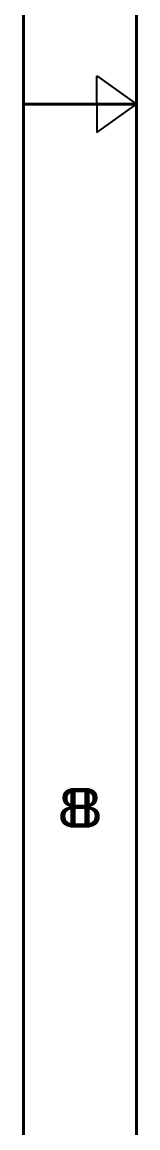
# Model space of a CAD drawing. Header units: inches. Extents: x -5.3 to 9.8, y -3.2 to 6.3.
# Drawn here: x -5.253 to -5.048, y -0.259 to 1.695 of the extents above; entities that cross this region are included whole.
import ezdxf

# ---------------------------------------------------------------- set-up
doc = ezdxf.new("R2010")
doc.units = ezdxf.units.IN
doc.header["$MEASUREMENT"] = 0
doc.layers.add('21_TITLE_BLOCK', color=56, linetype='Continuous')
doc.layers.add('22_TITLE_BLOCK_MIRRORED', color=56, linetype='Continuous')
doc.styles.add('Arial', font='', dxfattribs={"height": 0.2})
doc.styles.get('Arial').set_extended_font_data('Arial')

msp = doc.modelspace()

# ---------------------------------------------------------------- linework, layer by layer
at = {"layer": '21_TITLE_BLOCK'}
for p, q in [((-5.12, 1.6), (-5.05, 1.55)), ((-5.12, 1.55), (-5.12, 1.6)), ((-5.12, 1.5), (-5.05, 1.55)), ((-5.05, 1.55), (-5.12, 1.55)), ((-5.12, 1.55), (-5.12, 1.5)), ((-5.05, 1.55), (-5.12, 1.55))]:
    msp.add_line(p, q, dxfattribs=at)
at = {"layer": '21_TITLE_BLOCK', "const_width": 0.005}
for points in [[(-5.25, -3.2), (-5.25, 6.3)], [(-5.05, -3), (-5.05, 6.1)], [(-5.25, 1.55), (-5.05, 1.55)]]:
    msp.add_lwpolyline(points, dxfattribs=at)
at = {"layer": '21_TITLE_BLOCK', "const_width": 0.0025}
for points in [[(-5.2513, 1.55, 1), (-5.2488, 1.55, 1)], [(-5.0513, 1.55, 1), (-5.0488, 1.55, 1)]]:
    msp.add_lwpolyline(points, format="xyb", close=True, dxfattribs=at)
at = {"layer": '22_TITLE_BLOCK_MIRRORED'}
for p, q in [((-5.12, 1.6), (-5.05, 1.55)), ((-5.12, 1.55), (-5.12, 1.6)), ((-5.12, 1.5), (-5.05, 1.55)), ((-5.05, 1.55), (-5.12, 1.55)), ((-5.12, 1.55), (-5.12, 1.5)), ((-5.05, 1.55), (-5.12, 1.55))]:
    msp.add_line(p, q, dxfattribs=at)
at = {"layer": '22_TITLE_BLOCK_MIRRORED', "const_width": 0.005}
for points in [[(-5.25, -3.2), (-5.25, 6.3)], [(-5.05, -3), (-5.05, 6.1)], [(-5.25, 1.55), (-5.05, 1.55)]]:
    msp.add_lwpolyline(points, dxfattribs=at)
at = {"layer": '22_TITLE_BLOCK_MIRRORED', "const_width": 0.0025}
for points in [[(-5.2513, 1.55, 1), (-5.2488, 1.55, 1)], [(-5.0513, 1.55, 1), (-5.0488, 1.55, 1)]]:
    msp.add_lwpolyline(points, format="xyb", close=True, dxfattribs=at)

# ---------------------------------------------------------------- texts
at = {"layer": '21_TITLE_BLOCK', "style": 'Arial'}
msp.add_text('B', height=0.07, dxfattribs=at).set_placement((-5.175, 0.272))
at = {"layer": '22_TITLE_BLOCK_MIRRORED', "style": 'Arial', "text_generation_flag": 2}
msp.add_text('B', height=0.07, rotation=360, dxfattribs=at).set_placement((-5.125, 0.272))

doc.saveas('drawing.dxf')
